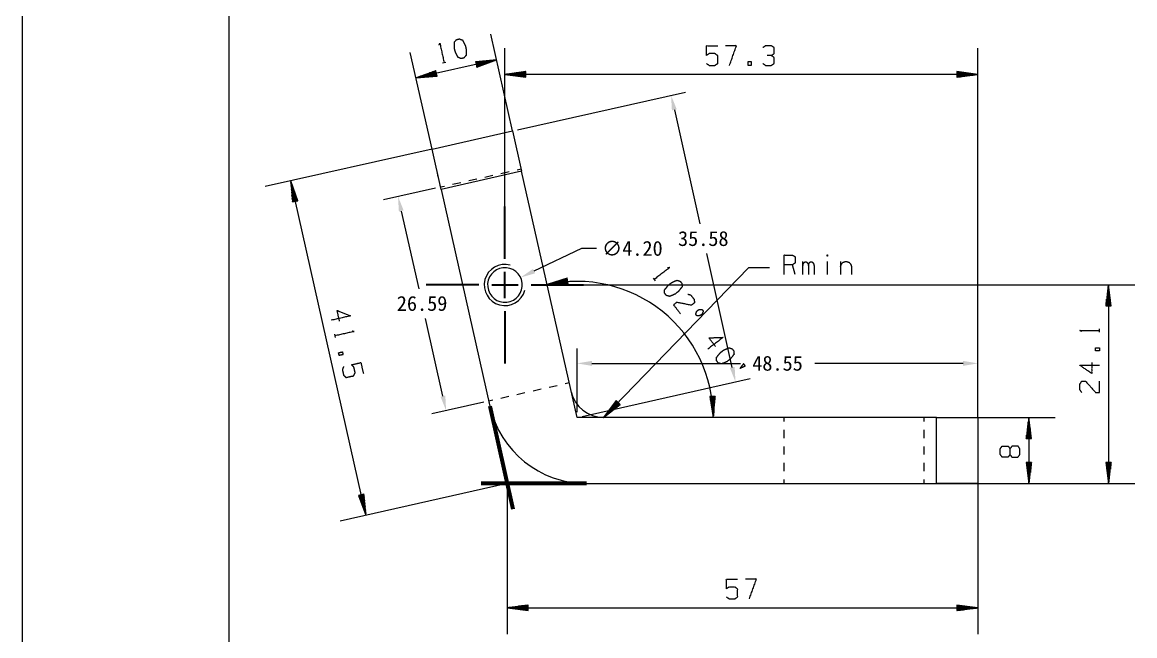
# Model space of a CAD drawing. Header units: millimetres. Extents: x -36 to 210, y 0 to 721.
# Drawn here: x 0 to 134.7, y 150.6 to 225 of the extents above; entities that cross this region are included whole.
import ezdxf

# ---------------------------------------------------------------- set-up
doc = ezdxf.new("R2010")
doc.units = ezdxf.units.MM
doc.layers.add('1', color=7, linetype='Continuous', true_color=0xffffff)
doc.dimstyles.get("Standard").update_dxf_attribs({"dimscale": 10, "dimtxt": 0.18, "dimasz": 0.18, "dimexe": 0.18, "dimexo": 0.0625, "dimgap": 0.09, "dimtad": 0, "dimtih": 1, "dimtoh": 1, "dimzin": 0, "dimdsep": 46, "dimtxsty": 'Standard', "dimcen": 0.09, "dimadec": 0, "dimazin": 0, "dimtfac": 1, "dimtofl": 0, "dimtmove": 0, "dimatfit": 3, "dimfxl": 0, "dimtolj": 1, "dimtzin": 0, "dimarcsym": 0})

# ---------------------------------------------------------------- blocks, each defined once
blk = doc.blocks.new('*D2')
at = {"color": 0, "lineweight": -2, "transparency": 16777216}
for p, q in [((50.05, 204.89), (43.75, 203.47)), ((45.9, 202.11), (48.01, 192.7)), ((50.94, 179.68), (48.82, 189.1)), ((55.88, 178.94), (49.58, 177.53))]:
    blk.add_line(p, q, dxfattribs=at)
at = {"color": 0, "lineweight": 18, "transparency": 16777216}
for points in [[(46.19, 202.18), (45.61, 202.04), (45.5, 203.87)], [(51.23, 179.75), (50.65, 179.61), (51.33, 177.92)]]:
    blk.add_solid(points, dxfattribs=at)
at = {"layer": 'Defpoints', "color": 0, "lineweight": 18, "transparency": 16777216}
for p in [(50.65, 205.02), (51.33, 177.92), (56.49, 179.08)]:
    blk.add_point(p, dxfattribs=at)
at = {"color": 0, "lineweight": 18, "transparency": 16777216, "insert": (48.42, 190.9), "char_height": 1.8, "attachment_point": 5}
blk.add_mtext('\\A1;26.59', dxfattribs=at)
blk = doc.blocks.new('*D3')
at = {"color": 0, "lineweight": -2, "transparency": 16777216}
for p, q in [((67.73, 197.57), (61.97, 194.83)), ((69.53, 197.57), (67.73, 197.57)), ((58.45, 192.25), (58.45, 194.05)), ((57.55, 193.15), (59.35, 193.15))]:
    blk.add_line(p, q, dxfattribs=at)
at = {"color": 0, "lineweight": 18, "transparency": 16777216}
blk.add_solid([(61.84, 195.1), (62.1, 194.56), (60.34, 194.05)], dxfattribs=at)
at = {"layer": 'Defpoints', "color": 0, "lineweight": 18, "transparency": 16777216}
for p in [(60.34, 194.05), (56.55, 192.25)]:
    blk.add_point(p, dxfattribs=at)
at = {"color": 0, "lineweight": 18, "transparency": 16777216, "insert": (73.88, 197.57), "char_height": 1.8, "attachment_point": 5}
blk.add_mtext('\\A1;∅4.20', dxfattribs=at)
blk = doc.blocks.new('*D9')
at = {"color": 0, "lineweight": -2, "transparency": 16777216}
for p, q in [((67.18, 177.72), (67.18, 185.45)), ((115.73, 177.72), (115.73, 185.45)), ((68.98, 183.65), (86.96, 183.65)), ((113.93, 183.65), (95.96, 183.65))]:
    blk.add_line(p, q, dxfattribs=at)
at = {"color": 0, "lineweight": 18, "transparency": 16777216}
for points in [[(68.98, 183.95), (68.98, 183.35), (67.18, 183.65)], [(113.93, 183.95), (113.93, 183.35), (115.73, 183.65)]]:
    blk.add_solid(points, dxfattribs=at)
at = {"layer": 'Defpoints', "color": 0, "lineweight": 18, "transparency": 16777216}
for p in [(115.73, 183.65), (67.18, 177.09), (115.73, 177.09)]:
    blk.add_point(p, dxfattribs=at)
at = {"color": 0, "lineweight": 18, "transparency": 16777216, "insert": (91.46, 183.65), "char_height": 1.8, "attachment_point": 5}
blk.add_mtext('\\A1;48.55', dxfattribs=at)
blk = doc.blocks.new('*D10')
at = {"color": 0, "lineweight": -2, "transparency": 16777216}
for p, q in [((59.99, 211.94), (80.33, 216.52)), ((78.97, 214.36), (82.07, 200.56)), ((85.98, 183.16), (82.88, 196.96)), ((67.79, 177.23), (88.13, 181.8))]:
    blk.add_line(p, q, dxfattribs=at)
at = {"color": 0, "lineweight": 18, "transparency": 16777216}
for points in [[(79.26, 214.43), (78.67, 214.3), (78.57, 216.12)], [(86.27, 183.23), (85.69, 183.1), (86.37, 181.41)]]:
    blk.add_solid(points, dxfattribs=at)
at = {"layer": 'Defpoints', "color": 0, "lineweight": 18, "transparency": 16777216}
for p in [(59.38, 211.81), (86.37, 181.41), (67.18, 177.09)]:
    blk.add_point(p, dxfattribs=at)
at = {"color": 0, "lineweight": 18, "transparency": 16777216, "insert": (82.47, 198.76), "char_height": 1.8, "attachment_point": 5}
blk.add_mtext('\\A1;35.58', dxfattribs=at)

msp = doc.modelspace()

# ---------------------------------------------------------------- linework, layer by layer
at = {"layer": '1', "color": 132, "linetype": 'Continuous', "lineweight": 18}
for p, q in [((0, 297), (0, 0)), ((25, 292), (25, 5))]:
    msp.add_line(p, q, dxfattribs=at)
at = {"layer": '1', "color": 13, "linetype": 'Continuous', "lineweight": 18}
for p, q in [((59.38, 211.808), (56.748, 223.519)), ((49.623, 209.615), (46.991, 221.327)), ((58.448, 202.674), (58.448, 221.84)), ((115.73, 177.094), (115.73, 221.84)), ((57.444, 220.422), (47.687, 218.229)), ((57.444, 220.422), (54.893, 220.191)), ((54.893, 220.191), (55.039, 219.538)), ((54.894, 220.187), (54.925, 220.194)), ((54.894, 220.187), (54.925, 220.194)), ((54.905, 220.137), (55.312, 220.229)), ((54.916, 220.088), (55.7, 220.264)), ((54.927, 220.038), (56.087, 220.299)), ((54.938, 219.989), (56.475, 220.334)), ((54.949, 219.939), (56.863, 220.369)), ((54.96, 219.889), (57.25, 220.404)), ((54.972, 219.84), (57.261, 220.355)), ((54.983, 219.79), (56.896, 220.22)), ((54.994, 219.741), (56.531, 220.086)), ((55.005, 219.691), (56.165, 219.952)), ((55.016, 219.642), (55.8, 219.818)), ((55.027, 219.592), (55.435, 219.684)), ((55.039, 219.538), (57.444, 220.422)), ((50.092, 219.112), (47.687, 218.229)), ((47.687, 218.229), (50.239, 218.46)), ((50.16, 218.811), (47.87, 218.296)), ((50.171, 218.761), (47.881, 218.247)), ((50.149, 218.86), (48.235, 218.43)), ((50.182, 218.712), (48.269, 218.282)), ((50.138, 218.91), (48.601, 218.564)), ((50.194, 218.662), (48.657, 218.317)), ((50.127, 218.959), (48.966, 218.699)), ((50.205, 218.612), (49.044, 218.352)), ((50.116, 219.009), (49.331, 218.833)), ((50.216, 218.563), (49.432, 218.387)), ((50.104, 219.059), (49.697, 218.967)), ((50.227, 218.513), (49.819, 218.422)), ((50.093, 219.108), (50.062, 219.101)), ((50.093, 219.108), (50.062, 219.101)), ((50.239, 218.46), (50.092, 219.112)), ((50.238, 218.464), (50.207, 218.457)), ((50.238, 218.464), (50.207, 218.457)), ((55.038, 219.543), (55.069, 219.549)), ((55.038, 219.543), (55.069, 219.549)), ((60.988, 219), (58.448, 218.665)), ((58.448, 218.665), (60.988, 218.331)), ((115.73, 218.665), (58.448, 218.665)), ((60.988, 218.691), (58.641, 218.691)), ((60.988, 218.64), (58.641, 218.64)), ((60.988, 218.741), (59.027, 218.741)), ((60.988, 218.589), (59.027, 218.589)), ((60.988, 218.792), (59.413, 218.792)), ((60.988, 218.538), (59.413, 218.538)), ((60.988, 218.843), (59.799, 218.843)), ((60.988, 218.487), (59.799, 218.487)), ((60.988, 218.894), (60.185, 218.894)), ((60.988, 218.437), (60.185, 218.437)), ((60.988, 218.945), (60.571, 218.945)), ((60.988, 218.386), (60.571, 218.386)), ((60.988, 218.995), (60.956, 218.995)), ((60.988, 218.995), (60.956, 218.995)), ((60.988, 218.335), (60.956, 218.335)), ((60.988, 218.335), (60.956, 218.335)), ((60.988, 218.331), (60.988, 219)), ((113.19, 219), (113.19, 218.331)), ((115.73, 218.665), (113.19, 219)), ((113.19, 218.995), (113.221, 218.995)), ((113.19, 218.995), (113.221, 218.995)), ((113.19, 218.945), (113.607, 218.945)), ((113.19, 218.894), (113.993, 218.894)), ((113.19, 218.843), (114.379, 218.843)), ((113.19, 218.792), (114.765, 218.792)), ((113.19, 218.741), (115.151, 218.741)), ((113.19, 218.691), (115.537, 218.691)), ((113.19, 218.331), (115.73, 218.665)), ((113.19, 218.64), (115.537, 218.64)), ((113.19, 218.589), (115.151, 218.589)), ((113.19, 218.538), (114.765, 218.538)), ((113.19, 218.487), (114.379, 218.487)), ((113.19, 218.437), (113.993, 218.437)), ((113.19, 218.386), (113.607, 218.386)), ((113.19, 218.335), (113.221, 218.335)), ((113.19, 218.335), (113.221, 218.335)), ((49.623, 209.615), (29.409, 205.072)), ((33.39, 203.364), (32.506, 205.768)), ((32.506, 205.768), (32.737, 203.217)), ((41.613, 165.248), (32.506, 205.768)), ((33.038, 203.285), (32.524, 205.575)), ((32.989, 203.273), (32.559, 205.187)), ((33.088, 203.296), (32.573, 205.586)), ((32.939, 203.262), (32.594, 204.799)), ((33.138, 203.307), (32.708, 205.22)), ((33.187, 203.318), (32.842, 204.855)), ((32.89, 203.251), (32.629, 204.412)), ((32.84, 203.24), (32.664, 204.024)), ((32.791, 203.229), (32.699, 203.637)), ((33.237, 203.329), (32.976, 204.49)), ((33.286, 203.34), (33.11, 204.124)), ((33.336, 203.351), (33.244, 203.759)), ((32.741, 203.218), (32.734, 203.249)), ((32.741, 203.218), (32.734, 203.249)), ((32.737, 203.217), (33.39, 203.364)), ((33.385, 203.363), (33.378, 203.394)), ((33.385, 203.363), (33.378, 203.394)), ((87.958, 195.212), (70.382, 177.094)), ((90.498, 195.212), (87.958, 195.212)), ((66.002, 193.977), (63.565, 193.187)), ((63.565, 193.187), (66.123, 193.32)), ((66.058, 193.673), (63.75, 193.247)), ((66.067, 193.624), (63.759, 193.197)), ((66.048, 193.723), (64.12, 193.367)), ((66.076, 193.574), (64.148, 193.217)), ((66.039, 193.773), (64.49, 193.487)), ((66.085, 193.524), (64.536, 193.238)), ((66.03, 193.823), (64.86, 193.607)), ((66.095, 193.474), (64.925, 193.258)), ((66.021, 193.873), (65.231, 193.727)), ((66.104, 193.424), (65.314, 193.278)), ((66.012, 193.923), (65.601, 193.847)), ((66.113, 193.374), (65.702, 193.298)), ((66.002, 193.973), (65.971, 193.967)), ((66.002, 193.973), (65.971, 193.967)), ((66.123, 193.32), (66.002, 193.977)), ((66.122, 193.324), (66.091, 193.318)), ((66.122, 193.324), (66.091, 193.318)), ((67.973, 193.149), (134.718, 193.149)), ((131.543, 193.149), (131.209, 190.609)), ((131.518, 190.609), (131.518, 192.956)), ((131.878, 190.609), (131.543, 193.149)), ((131.543, 193.149), (131.543, 169.094)), ((131.569, 190.609), (131.569, 192.956)), ((131.315, 190.609), (131.315, 191.413)), ((131.365, 190.609), (131.365, 191.799)), ((131.416, 190.609), (131.416, 192.185)), ((131.467, 190.609), (131.467, 192.571)), ((131.619, 190.609), (131.619, 192.571)), ((131.67, 190.609), (131.67, 192.185)), ((131.721, 190.609), (131.721, 191.799)), ((131.772, 190.609), (131.772, 191.413)), ((131.209, 190.609), (131.878, 190.609)), ((131.213, 190.609), (131.213, 190.641)), ((131.213, 190.609), (131.213, 190.641)), ((131.264, 190.609), (131.264, 191.027)), ((131.823, 190.609), (131.823, 191.027)), ((131.873, 190.609), (131.873, 190.641)), ((131.873, 190.609), (131.873, 190.641)), ((83.912, 179.645), (83.244, 179.62)), ((83.244, 179.62), (83.675, 177.094)), ((83.248, 179.62), (83.249, 179.588)), ((83.248, 179.62), (83.249, 179.588)), ((83.299, 179.622), (83.315, 179.204)), ((83.349, 179.624), (83.38, 178.821)), ((83.4, 179.626), (83.446, 178.437)), ((83.451, 179.628), (83.511, 178.053)), ((83.502, 179.63), (83.577, 177.67)), ((83.552, 179.632), (83.642, 177.286)), ((83.603, 179.633), (83.693, 177.288)), ((83.654, 179.635), (83.729, 177.676)), ((83.675, 177.094), (83.912, 179.645)), ((83.705, 179.637), (83.765, 178.063)), ((83.755, 179.639), (83.801, 178.451)), ((83.806, 179.641), (83.837, 178.838)), ((83.857, 179.643), (83.873, 179.226)), ((83.908, 179.645), (83.909, 179.613)), ((83.908, 179.645), (83.909, 179.613)), ((71.911, 179.15), (70.382, 177.094)), ((70.382, 177.094), (72.391, 178.685)), ((72.132, 178.935), (70.498, 177.251)), ((72.169, 178.9), (70.534, 177.215)), ((72.096, 178.971), (70.73, 177.563)), ((72.205, 178.864), (70.84, 177.457)), ((72.059, 179.006), (70.962, 177.875)), ((72.242, 178.829), (71.145, 177.698)), ((72.023, 179.041), (71.195, 178.188)), ((71.986, 179.077), (71.427, 178.5)), ((72.278, 178.794), (71.45, 177.94)), ((71.95, 179.112), (71.659, 178.812)), ((72.315, 178.758), (71.755, 178.181)), ((71.914, 179.147), (71.891, 179.124)), ((71.914, 179.147), (71.891, 179.124)), ((72.391, 178.685), (71.911, 179.15)), ((72.351, 178.723), (72.06, 178.423)), ((72.388, 178.688), (72.365, 178.665)), ((72.388, 178.688), (72.365, 178.665)), ((115.73, 177.094), (125.076, 177.094)), ((121.901, 177.094), (121.567, 174.554)), ((121.825, 174.554), (121.825, 176.516)), ((121.876, 174.554), (121.876, 176.901)), ((122.235, 174.554), (121.901, 177.094)), ((121.901, 177.094), (121.901, 169.094)), ((121.926, 174.554), (121.926, 176.901)), ((121.977, 174.554), (121.977, 176.516)), ((121.672, 174.554), (121.672, 175.358)), ((121.723, 174.554), (121.723, 175.744)), ((121.774, 174.554), (121.774, 176.13)), ((122.028, 174.554), (122.028, 176.13)), ((122.079, 174.554), (122.079, 175.744)), ((122.13, 174.554), (122.13, 175.358)), ((121.567, 174.554), (122.235, 174.554)), ((121.571, 174.554), (121.571, 174.586)), ((121.571, 174.554), (121.571, 174.586)), ((121.622, 174.554), (121.622, 174.972)), ((122.18, 174.554), (122.18, 174.972)), ((122.231, 174.554), (122.231, 174.586)), ((122.231, 174.554), (122.231, 174.586)), ((121.567, 171.634), (121.901, 169.094)), ((122.235, 171.634), (121.567, 171.634)), ((121.571, 171.634), (121.571, 171.602)), ((121.571, 171.634), (121.571, 171.602)), ((121.622, 171.634), (121.622, 171.217)), ((121.672, 171.634), (121.672, 170.831)), ((121.723, 171.634), (121.723, 170.445)), ((121.774, 171.634), (121.774, 170.059)), ((121.825, 171.634), (121.825, 169.673)), ((121.876, 171.634), (121.876, 169.287)), ((121.901, 169.094), (122.235, 171.634)), ((121.926, 171.634), (121.926, 169.287)), ((121.977, 171.634), (121.977, 169.673)), ((122.028, 171.634), (122.028, 170.059)), ((122.079, 171.634), (122.079, 170.445)), ((122.13, 171.634), (122.13, 170.831)), ((122.18, 171.634), (122.18, 171.217)), ((122.231, 171.634), (122.231, 171.602)), ((122.231, 171.634), (122.231, 171.602)), ((131.209, 171.634), (131.543, 169.094)), ((131.878, 171.634), (131.209, 171.634)), ((131.213, 171.634), (131.213, 171.602)), ((131.213, 171.634), (131.213, 171.602)), ((131.264, 171.634), (131.264, 171.217)), ((131.315, 171.634), (131.315, 170.831)), ((131.365, 171.634), (131.365, 170.445)), ((131.416, 171.634), (131.416, 170.059)), ((131.467, 171.634), (131.467, 169.673)), ((131.518, 171.634), (131.518, 169.287)), ((131.543, 169.094), (131.878, 171.634)), ((131.569, 171.634), (131.569, 169.287)), ((131.619, 171.634), (131.619, 169.673)), ((131.67, 171.634), (131.67, 170.059)), ((131.721, 171.634), (131.721, 170.445)), ((131.772, 171.634), (131.772, 170.831)), ((131.823, 171.634), (131.823, 171.217)), ((131.873, 171.634), (131.873, 171.602)), ((131.873, 171.634), (131.873, 171.602)), ((58.73, 169.094), (38.515, 164.552)), ((58.73, 169.094), (58.73, 150.861)), ((110.73, 169.094), (134.718, 169.094)), ((115.73, 169.094), (125.076, 169.094)), ((115.73, 169.094), (115.73, 150.861)), ((41.382, 167.799), (40.729, 167.653)), ((40.729, 167.653), (41.613, 165.248)), ((40.734, 167.653), (40.74, 167.622)), ((40.734, 167.653), (40.74, 167.622)), ((40.783, 167.665), (40.875, 167.257)), ((40.833, 167.676), (41.009, 166.892)), ((40.882, 167.687), (41.143, 166.526)), ((40.932, 167.698), (41.277, 166.161)), ((40.981, 167.709), (41.411, 165.796)), ((41.031, 167.72), (41.546, 165.43)), ((41.08, 167.731), (41.595, 165.441)), ((41.13, 167.743), (41.56, 165.829)), ((41.18, 167.754), (41.525, 166.217)), ((41.229, 167.765), (41.49, 166.604)), ((41.279, 167.776), (41.455, 166.992)), ((41.328, 167.787), (41.42, 167.38)), ((41.378, 167.798), (41.385, 167.767)), ((41.378, 167.798), (41.385, 167.767)), ((41.613, 165.248), (41.382, 167.799)), ((61.27, 154.371), (58.73, 154.036)), ((58.73, 154.036), (61.27, 153.702)), ((58.73, 154.036), (115.73, 154.036)), ((61.27, 154.062), (58.922, 154.062)), ((61.27, 154.011), (58.922, 154.011)), ((61.27, 154.112), (59.308, 154.112)), ((61.27, 153.96), (59.308, 153.96)), ((61.27, 154.163), (59.694, 154.163)), ((61.27, 153.909), (59.694, 153.909)), ((61.27, 154.214), (60.08, 154.214)), ((61.27, 153.858), (60.08, 153.858)), ((61.27, 154.265), (60.466, 154.265)), ((61.27, 153.808), (60.466, 153.808)), ((61.27, 154.316), (60.852, 154.316)), ((61.27, 153.757), (60.852, 153.757)), ((61.27, 154.366), (61.238, 154.366)), ((61.27, 154.366), (61.238, 154.366)), ((61.27, 153.706), (61.238, 153.706)), ((61.27, 153.706), (61.238, 153.706)), ((61.27, 153.702), (61.27, 154.371)), ((113.19, 154.371), (113.19, 153.702)), ((115.73, 154.036), (113.19, 154.371)), ((113.19, 154.366), (113.221, 154.366)), ((113.19, 154.366), (113.221, 154.366)), ((113.19, 154.316), (113.607, 154.316)), ((113.19, 154.265), (113.993, 154.265)), ((113.19, 154.214), (114.379, 154.214)), ((113.19, 154.163), (114.765, 154.163)), ((113.19, 154.112), (115.151, 154.112)), ((113.19, 154.062), (115.537, 154.062)), ((113.19, 153.702), (115.73, 154.036)), ((113.19, 154.011), (115.537, 154.011)), ((113.19, 153.96), (115.151, 153.96)), ((113.19, 153.909), (114.765, 153.909)), ((113.19, 153.858), (114.379, 153.858)), ((113.19, 153.808), (113.993, 153.808)), ((113.19, 153.757), (113.607, 153.757)), ((113.19, 153.706), (113.221, 153.706)), ((113.19, 153.706), (113.221, 153.706))]:
    msp.add_line(p, q, dxfattribs=at)
at = {"layer": '1', "color": 95, "linetype": 'Continuous', "lineweight": 18}
for p, q in [((50.881, 220.066), (51.295, 220.159)), ((93.606, 194.4), (93.27, 195.6)), ((94.539, 194.4), (94.539, 195.975)), ((97.487, 195.975), (97.487, 194.4)), ((99.092, 195.975), (99.092, 194.4)), ((76.382, 193.982), (76.64, 193.645)), ((130.451, 187.426), (130.451, 187.851)), ((37.801, 187.193), (37.894, 186.779))]:
    msp.add_line(p, q, dxfattribs=at)
at = {"layer": '1', "color": 151, "linetype": 'Continuous', "lineweight": 25}
for p, q in [((49.623, 209.615), (59.38, 211.808)), ((59.38, 211.808), (60.476, 206.929)), ((50.72, 204.737), (49.623, 209.615)), ((60.476, 206.929), (50.72, 204.737)), ((67.181, 177.094), (60.476, 206.929)), ((50.72, 204.737), (56.624, 178.463)), ((56.624, 178.463), (56.859, 177.418)), ((110.73, 177.094), (67.181, 177.094)), ((110.73, 177.094), (115.73, 177.094)), ((110.73, 169.094), (110.73, 177.094)), ((115.73, 177.094), (115.73, 169.094)), ((68.332, 169.094), (110.73, 169.094)), ((115.73, 169.094), (110.73, 169.094))]:
    msp.add_line(p, q, dxfattribs=at)
at = {"layer": '1', "color": 43, "linetype": 'Continuous', "lineweight": 18}
for p, q in [((50.375, 206.272), (50.281, 206.688)), ((56.021, 206.23), (56.997, 206.45)), ((57.972, 206.669), (58.948, 206.888)), ((59.924, 207.108), (60.412, 207.217)), ((50.655, 205.025), (50.561, 205.44)), ((50.655, 205.025), (51.143, 205.134)), ((52.118, 205.353), (53.094, 205.573)), ((54.07, 205.792), (55.045, 206.011)), ((64.778, 180.945), (63.803, 180.726)), ((66.242, 181.274), (65.754, 181.165)), ((56.973, 179.191), (56.485, 179.082)), ((58.924, 179.63), (57.949, 179.41)), ((60.876, 180.068), (59.9, 179.849)), ((62.827, 180.507), (61.851, 180.288)), ((56.485, 179.082), (56.52, 178.927)), ((56.589, 178.618), (56.624, 178.463)), ((92.23, 177.094), (92.23, 176.594)), ((109.23, 176.594), (109.23, 177.094)), ((92.23, 175.594), (92.23, 174.594)), ((109.23, 174.594), (109.23, 175.594)), ((92.23, 173.594), (92.23, 172.594)), ((109.23, 172.594), (109.23, 173.594)), ((92.23, 171.594), (92.23, 170.594)), ((109.23, 170.594), (109.23, 171.594)), ((92.23, 169.594), (92.23, 169.094)), ((109.23, 169.094), (109.23, 169.594))]:
    msp.add_line(p, q, dxfattribs=at)
at = {"layer": '1', "color": 252, "linetype": 'Continuous', "lineweight": 35}
for p, q in [((58.448, 196.324), (58.448, 202.674)), ((58.448, 191.562), (58.448, 194.737)), ((55.273, 193.149), (48.923, 193.149)), ((56.861, 193.149), (60.036, 193.149)), ((61.623, 193.149), (67.973, 193.149)), ((58.448, 189.974), (58.448, 183.624))]:
    msp.add_line(p, q, dxfattribs=at)
at = {"layer": '1', "color": 252, "linetype": 'Continuous', "lineweight": 70}
for p, q in [((56.624, 178.463), (59.426, 165.997)), ((68.332, 169.094), (55.555, 169.094))]:
    msp.add_line(p, q, dxfattribs=at)
at = {"layer": '1', "color": 151, "linetype": 'Continuous', "lineweight": 13}
msp.add_arc((58.448, 193.149), 2.5, 75, 345, dxfattribs=at)
at = {"layer": '1', "color": 151, "linetype": 'Continuous', "lineweight": 25}
for centre, radius, start, end in [((58.448, 193.149), 2.1, 6.36568, 186.36568), ((58.448, 193.149), 2.1, 186.36568, 6.36568), ((70.382, 181.094), 4, 192.66568, 270), ((68.332, 181.094), 12, 192.66568, 270)]:
    msp.add_arc(centre, radius, start, end, dxfattribs=at)
at = {"layer": '1', "color": 13, "linetype": 'Continuous', "lineweight": 18}
msp.add_arc((67.181, 177.094), 16.494, 0, 102.66568, dxfattribs=at)
at = {"layer": '1', "color": 95, "linetype": 'Continuous', "lineweight": 18}
for points, knots in [([(50.473, 222.204), (50.567, 222.43), (51.088, 220.113)], [0, 0, 0.0934893, 1, 1]), ([(53.464, 220.647), (53.737, 220.964), (53.756, 221.686), (53.652, 222.15), (53.32, 222.818), (52.943, 222.964), (52.616, 222.89), (52.337, 222.597), (52.324, 221.851), (52.445, 221.392), (52.754, 220.744), (53.136, 220.573), (53.464, 220.647)], [0, 0, 0.0675245, 0.1839691, 0.2605835, 0.3809408, 0.4461396, 0.5003037, 0.5655009, 0.6858624, 0.7625283, 0.8783087, 0.9458343, 1, 1]), ([(82.854, 219.983), (83.19, 219.758), (83.879, 219.758), (84.215, 219.983), (84.215, 220.933), (83.879, 221.183), (83.19, 221.183), (82.854, 220.958), (82.854, 222.133), (84.215, 222.133)], [0, 0, 0.0622278, 0.1683436, 0.2305714, 0.3768153, 0.4412656, 0.5473815, 0.6096092, 0.7904898, 1, 1]), ([(85.643, 219.758), (86.491, 222.133), (85.148, 222.133)], [0, 0, 0.6524708, 1, 1]), ([(90.708, 220.958), (91.044, 221.183), (91.044, 221.908), (90.708, 222.133), (90.019, 222.133), (89.683, 221.908)], [0, 0, 0.1538746, 0.4298532, 0.5837278, 0.8461254, 1, 1]), ([(89.701, 219.983), (90.019, 219.758), (90.708, 219.758), (91.044, 219.983), (91.044, 220.708), (90.708, 220.958), (90.196, 220.958)], [0, 0, 0.1241204, 0.3436867, 0.4724443, 0.7033747, 0.836731, 1, 1]), ([(87.919, 219.758), (88.255, 219.758), (88.255, 220.233), (87.919, 220.233), (87.919, 219.758)], [0, 0, 0.2070858, 0.5, 0.7070858, 1, 1]), ([(92.263, 194.4), (92.263, 196.775), (93.27, 196.775), (93.606, 196.55), (93.606, 195.825), (93.27, 195.6), (92.263, 195.6)], [0, 0, 0.4009512, 0.5710339, 0.639278, 0.7616732, 0.8299173, 1, 1]), ([(97.487, 196.625), (97.523, 196.725), (97.487, 196.8), (97.452, 196.725), (97.487, 196.625)], [0, 0, 0.2806449, 0.5000104, 0.7193643, 1, 1]), ([(94.539, 195.5), (94.592, 195.775), (94.769, 195.95), (94.963, 195.95), (95.14, 195.775), (95.211, 195.5), (95.211, 194.4)], [0, 0, 0.1188788, 0.224456, 0.3069841, 0.4125583, 0.5330836, 1, 1]), ([(95.211, 195.5), (95.264, 195.775), (95.441, 195.95), (95.653, 195.95), (95.812, 195.775), (95.882, 195.5), (95.882, 194.4)], [0, 0, 0.1186048, 0.2239388, 0.3137612, 0.413912, 0.5341596, 1, 1]), ([(99.092, 195.375), (99.198, 195.675), (99.393, 195.9), (99.64, 195.975), (99.87, 195.975), (100.117, 195.9), (100.312, 195.675), (100.418, 195.375), (100.418, 194.4)], [0, 0, 0.1077481, 0.2084472, 0.296009, 0.3738189, 0.4613774, 0.5620765, 0.6698257, 1, 1]), ([(78.149, 195.251), (78.394, 195.261), (76.511, 193.813)], [0, 0, 0.0934888, 1, 1]), ([(77.995, 191.882), (78.398, 191.769), (79.061, 192.055), (79.438, 192.345), (79.905, 192.927), (79.878, 193.33), (79.674, 193.596), (79.291, 193.725), (78.608, 193.424), (78.242, 193.12), (77.784, 192.567), (77.791, 192.149), (77.995, 191.882)], [0, 0, 0.0675252, 0.1839706, 0.2605841, 0.3809418, 0.4461418, 0.5003057, 0.5655036, 0.6858628, 0.7625293, 0.8783085, 0.9458356, 1, 1]), ([(80.581, 192.047), (80.953, 191.932), (81.374, 191.385), (81.4, 190.982), (81.023, 190.692), (79.242, 191.04), (78.877, 190.736), (79.695, 189.671)], [0, 0, 0.0696925, 0.1929786, 0.2652732, 0.3502276, 0.6747414, 0.7597529, 1, 1]), ([(38.422, 188.76), (38.128, 190.071), (39.739, 189.4), (37.422, 188.879)], [0, 0, 0.2458676, 0.5652931, 1, 1]), ([(81.555, 189.59), (81.695, 189.408), (82.082, 189.438), (82.34, 189.636), (82.468, 190.002), (82.328, 190.184), (81.931, 190.168), (81.673, 189.97), (81.555, 189.59)], [0, 0, 0.0856817, 0.2303937, 0.3515849, 0.4962935, 0.5819741, 0.7303934, 0.8515783, 1, 1]), ([(39.938, 187.601), (40.164, 187.507), (37.847, 186.986)], [0, 0, 0.0934902, 1, 1]), ([(128.276, 187.497), (128.076, 187.638), (130.451, 187.638)], [0, 0, 0.0934902, 1, 1]), ([(83.965, 185.677), (83.146, 186.742), (84.89, 186.811), (83.007, 185.364)], [0, 0, 0.2458687, 0.5652946, 1, 1]), ([(38.307, 184.937), (38.381, 184.61), (38.845, 184.714), (38.771, 185.042), (38.307, 184.937)], [0, 0, 0.2070864, 0.5, 0.7070864, 1, 1]), ([(84.286, 183.699), (84.689, 183.585), (85.352, 183.872), (85.729, 184.161), (86.196, 184.743), (86.169, 185.147), (85.965, 185.413), (85.582, 185.542), (84.899, 185.24), (84.533, 184.937), (84.075, 184.384), (84.082, 183.965), (84.286, 183.699)], [0, 0, 0.0675252, 0.1839706, 0.2605841, 0.3809418, 0.4461418, 0.5003057, 0.5655036, 0.6858628, 0.7625293, 0.8783085, 0.9458356, 1, 1]), ([(130.451, 185.185), (130.451, 185.521), (129.976, 185.521), (129.976, 185.185), (130.451, 185.185)], [0, 0, 0.207082, 0.5, 0.707082, 1, 1]), ([(38.914, 183.266), (38.768, 182.889), (38.919, 182.216), (39.212, 181.938), (40.139, 182.146), (40.309, 182.529), (40.158, 183.201), (39.865, 183.48), (41.011, 183.737), (41.31, 182.409)], [0, 0, 0.0622285, 0.1683452, 0.230572, 0.3768163, 0.4412657, 0.5473793, 0.6096086, 0.7904898, 1, 1]), ([(86.905, 183.041), (87.352, 183.608), (87.557, 183.342), (86.905, 183.041)], [0, 0, 0.4065952, 0.5957294, 1, 1]), ([(129.501, 183.757), (129.501, 182.414), (128.076, 183.421), (130.451, 183.421)], [0, 0, 0.2458684, 0.5652942, 1, 1]), ([(128.301, 180.137), (128.076, 180.456), (128.076, 181.145), (128.301, 181.481), (128.776, 181.481), (129.976, 180.12), (130.451, 180.137), (130.451, 181.481)], [0, 0, 0.069694, 0.1929785, 0.2652732, 0.3502263, 0.6747391, 0.7597528, 1, 1]), ([(119.609, 172.61), (119.384, 172.292), (118.659, 172.292), (118.434, 172.61), (118.434, 173.299), (118.659, 173.635), (119.384, 173.635), (119.609, 173.299), (119.609, 172.61), (119.859, 172.274), (120.559, 172.274), (120.809, 172.61), (120.809, 173.299), (120.584, 173.635), (119.859, 173.635), (119.609, 173.299)], [0, 0, 0.0475731, 0.1360846, 0.1836577, 0.2678136, 0.3171651, 0.4056766, 0.4550281, 0.5391839, 0.5902963, 0.6757555, 0.7268678, 0.8110236, 0.8603752, 0.9488866, 1, 1]), ([(85.271, 155.354), (85.607, 155.129), (86.296, 155.129), (86.632, 155.354), (86.632, 156.304), (86.296, 156.554), (85.607, 156.554), (85.271, 156.329), (85.271, 157.504), (86.632, 157.504)], [0, 0, 0.0622278, 0.1683438, 0.2305716, 0.3768157, 0.4412651, 0.547381, 0.6096089, 0.7904896, 1, 1]), ([(88.06, 155.129), (88.908, 157.504), (87.565, 157.504)], [0, 0, 0.6524705, 1, 1])]:
    msp.add_open_spline(points, degree=1, knots=knots, dxfattribs=at)

# ---------------------------------------------------------------- dimensions: what is measured, and where the dimension line sits
at = {"lineweight": 18}
for p1, p2, distance, picture, middle in [((59.38, 211.808), (67.181, 177.094), 19.671, '*D10', (82.473, 198.764)), ((50.655, 205.025), (56.485, 179.082), -5.28, '*D2', (48.419, 190.895))]:
    dim = msp.add_aligned_dim(p1=p1, p2=p2, distance=distance, dimstyle='Standard', dxfattribs=at)
    dim.commit()
    dim.dimension.update_dxf_attribs({"geometry": picture, "text_midpoint": middle})
dim = msp.add_diameter_dim_2p(p1=(56.552, 192.246), p2=(60.344, 194.053), dimstyle='Standard', dxfattribs=at)
dim.commit()
dim.dimension.update_dxf_attribs({"geometry": '*D3', "text_midpoint": (73.883, 197.573), "dimtype": 163})
dim = msp.add_linear_dim(base=(115.73, 183.647), p1=(67.181, 177.094), p2=(115.73, 177.094), dimstyle='Standard', dxfattribs=at)
dim.commit()
dim.dimension.update_dxf_attribs({"geometry": '*D9', "text_midpoint": (91.455, 183.647)})

doc.saveas('drawing.dxf')
